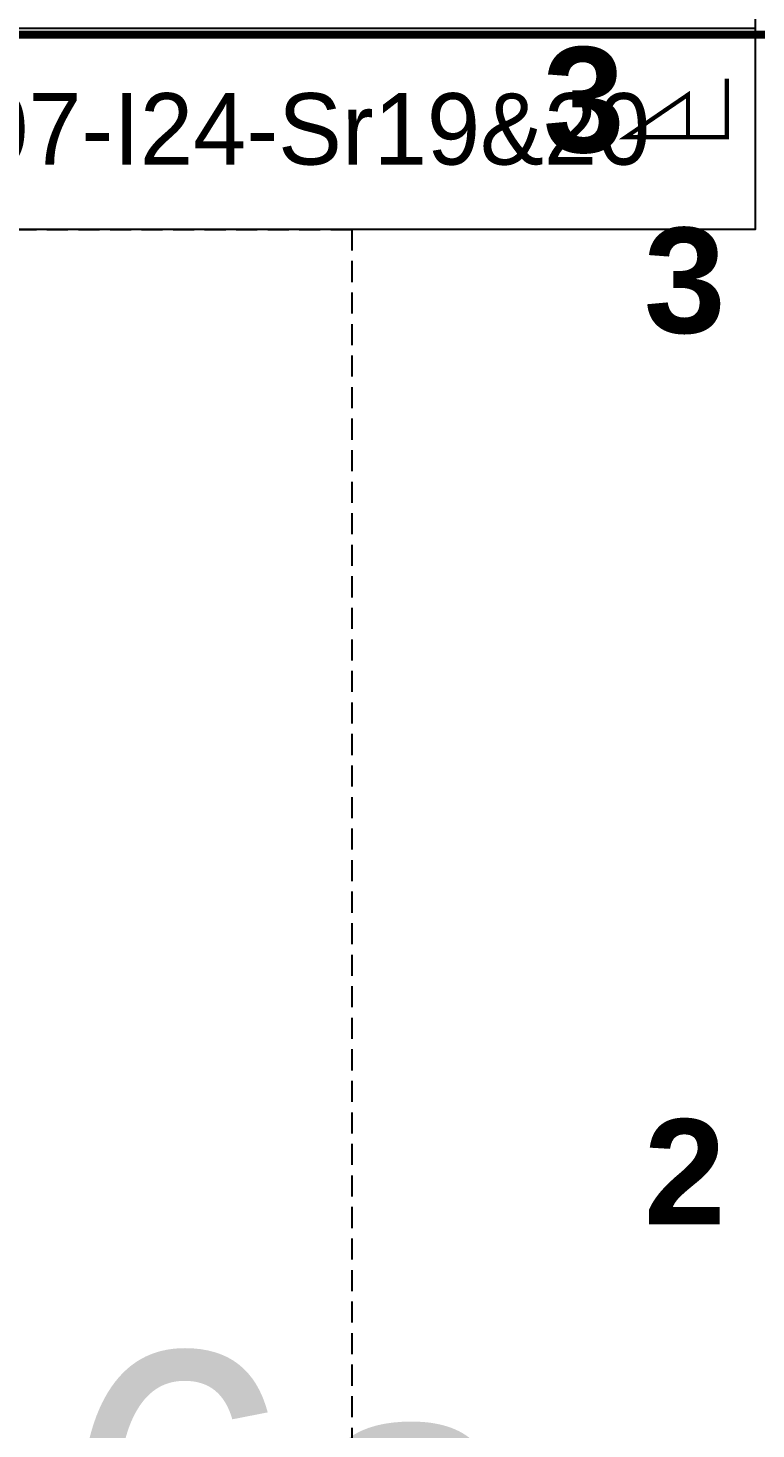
# Model space of a CAD drawing. Header units: metres. Extents: x 532250 to 532639, y 2673852 to 2674172.
# Drawn here: x 532459.23 to 532476.53, y 2674033.26 to 2674066.58 of the extents above; entities that cross this region are included whole.
import ezdxf
from ezdxf.enums import TextEntityAlignment as Align

# ---------------------------------------------------------------- set-up
doc = ezdxf.new("R2010")
doc.units = ezdxf.units.M
doc.header["$MEASUREMENT"] = 0
doc.linetypes.add('DASHED', pattern=[0.75, 0.5, -0.25])
for name, color, linetype in [('E-Inverter Grouping', 2, 'Continuous'), ('IDT', 7, 'Continuous'), ('LT Cable(AG) INV to LT Panel BL-04', 2, 'Continuous'), ('Messenger Wire Block-04 (Master Path)', 30, 'Continuous'), ('Messenger Wire Block-04 (MW Path)', 191, 'Continuous'), ('MMS Block Numbering', 7, 'Continuous'), ('MMS Table Block-04', 8, 'Continuous'), ('Section Marking BL-04', 2, 'Continuous')]:
    doc.layers.add(name, color=color, linetype=linetype)
doc.styles.add('Adani Regular', font='Adani Regular.ttf')
doc.styles.add('BoldTextStyle', font='arialbd.ttf')
doc.styles.get("Standard").update_dxf_attribs({"font": 'Adani Regular.ttf'})

# ---------------------------------------------------------------- blocks, each defined once
blk = doc.blocks.new('MMS Table (32.292 x 4.788)')
at = {"color": 0}
blk.add_lwpolyline([(0, -0.002), (0, 4.786), (32.292, 4.786), (32.292, -0.002)], close=True, dxfattribs=at)
at = {"color": 7}
blk.add_attdef('ID1', text='', height=1.7, dxfattribs=at).set_placement((16.146, 2.392), align=Align.MIDDLE_CENTER)
blk = doc.blocks.new('IDT')
at = {"layer": 'IDT', "color": 243, "linetype": 'DASHED'}
blk.add_lwpolyline([(45.5, 32.586), (45.5, -4.032), (0, -4.032), (0, 32.586)], close=True, dxfattribs=at)

msp = doc.modelspace()

# ---------------------------------------------------------------- linework, layer by layer
at = {"layer": 'E-Inverter Grouping', "color": 3}
msp.add_lwpolyline([(532476.519, 2674061.791), (532411.835, 2674061.791), (532411.835, 2674096.575), (532476.519, 2674096.575)], close=True, dxfattribs=at)
at = {"layer": 'LT Cable(AG) INV to LT Panel BL-04', "color": 5}
for points in [[(532435.906, 2674047.22, -0.325999), (532435.281, 2674048.077), (532435.281, 2674051.277, 0.214019), (532434.979, 2674051.949), (532428.265, 2674057.927, -0.214019), (532427.964, 2674058.599), (532427.964, 2674060.369, -0.0289), (532427.97, 2674060.473), (532428.025, 2674060.953, 0.0289), (532428.031, 2674061.056), (532428.031, 2674065.603, -0.414214), (532428.931, 2674066.503), (532477.565, 2674066.503, -0.414214), (532478.465, 2674065.603), (532478.465, 2674059.903, 0.414214), (532479.365, 2674059.003), (532571.157, 2674059.003, 0.414214), (532572.057, 2674059.903), (532572.057, 2674060.226)], [(532435.906, 2674047.254, -0.317911), (532435.306, 2674048.102), (532435.306, 2674051.288, 0.214019), (532435.004, 2674051.96), (532428.29, 2674057.938, -0.214019), (532427.989, 2674058.61), (532427.989, 2674060.368, -0.0289), (532427.995, 2674060.472), (532428.05, 2674060.951, 0.0289), (532428.056, 2674061.055), (532428.056, 2674065.578, -0.414214), (532428.956, 2674066.478), (532477.54, 2674066.478, -0.414214), (532478.44, 2674065.578), (532478.44, 2674037.378, 0.414214), (532479.34, 2674036.478), (532506.373, 2674036.478, 0.414214), (532507.273, 2674037.378), (532507.273, 2674037.726)], [(532435.906, 2674047.288, -0.309777), (532435.331, 2674048.127), (532435.331, 2674051.299, 0.214019), (532435.029, 2674051.971), (532428.315, 2674057.949, -0.214019), (532428.014, 2674058.621), (532428.014, 2674060.366, -0.0289), (532428.02, 2674060.47), (532428.075, 2674060.95, 0.0289), (532428.081, 2674061.054), (532428.081, 2674065.553, -0.414214), (532428.981, 2674066.453), (532477.515, 2674066.453, -0.414214), (532478.415, 2674065.553), (532478.415, 2674037.353, 0.414214), (532479.315, 2674036.453), (532571.157, 2674036.453, 0.414214), (532572.057, 2674037.353), (532572.057, 2674037.726)]]:
    msp.add_lwpolyline(points, format="xyb", dxfattribs=at)
at = {"layer": 'Messenger Wire Block-04 (Master Path)'}
msp.add_lwpolyline([(532428.156, 2674066.38), (532478.34, 2674066.38)], dxfattribs=at)
at = {"layer": 'Messenger Wire Block-04 (MW Path)', "const_width": 0.1}
msp.add_lwpolyline([(532428.156, 2674066.38), (532478.34, 2674066.38)], dxfattribs=at)
at = {"layer": 'Section Marking BL-04', "color": 94, "lineweight": 35, "true_color": 0x00a500, "const_width": 0.1}
msp.add_lwpolyline([(532475.84, 2674065.378), (532475.84, 2674063.988), (532473.44, 2674063.988), (532474.92, 2674064.998), (532474.92, 2674063.988)], dxfattribs=at)

# ---------------------------------------------------------------- block references
at = {"layer": 'IDT', "color": 8, "rotation": 180}
msp.add_blockref('IDT', (532466.927, 2674057.759), dxfattribs=at)
at = {"layer": 'MMS Table Block-04'}
msp.add_blockref('MMS Table (32.292 x 4.788)', (532444.227, 2674061.791), dxfattribs=at).add_auto_attribs({'ID1': 'B04-R15-S07-I24-Sr19&20'})

# ---------------------------------------------------------------- texts
at = {"layer": 'MMS Block Numbering', "insert": (532461.095, 2674025.017), "char_height": 7.5, "attachment_point": 5, "style": 'Adani Regular'}
msp.add_mtext_dynamic_manual_height_columns('A16a-\\PBL-04', width=41.53538, gutter_width=1, heights=[0], dxfattribs=at)
at = {"layer": 'Section Marking BL-04', "color": 94, "true_color": 0x00a500, "style": 'BoldTextStyle'}
for s, p in [('3', (532472.44, 2674064.878)), ('3', (532474.84, 2674060.583)), ('2', (532474.84, 2674039.378))]:
    msp.add_text(s, height=2.5, dxfattribs=at).set_placement(p, align=Align.MIDDLE_CENTER)

doc.saveas('drawing.dxf')
